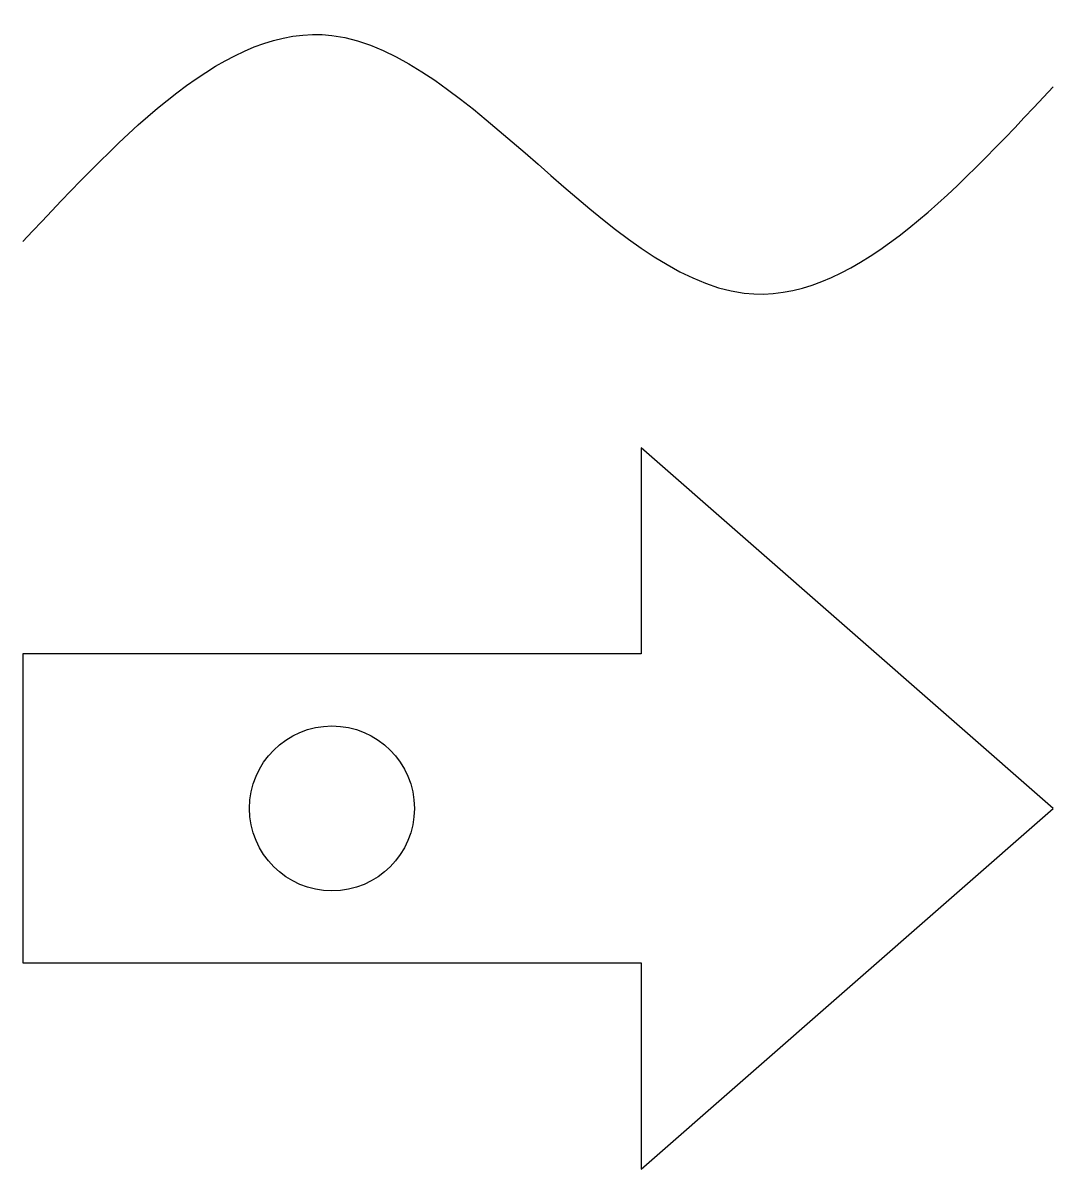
# Model space of a CAD drawing. Header units: metres. Extents: x 0 to 100, y 0 to 111.
import ezdxf

# ---------------------------------------------------------------- set-up
doc = ezdxf.new("R2010")
doc.units = ezdxf.units.M

msp = doc.modelspace()

# ---------------------------------------------------------------- linework, layer by layer
msp.add_lwpolyline([(0, 20), (60, 20), (60, 0), (100, 35), (60, 70), (60, 50), (0, 50)], close=True)
msp.add_circle((30, 35), 8)
msp.add_spline([(0, 90), (30, 110), (70, 85), (100, 105)], degree=3)

doc.saveas('drawing.dxf')
